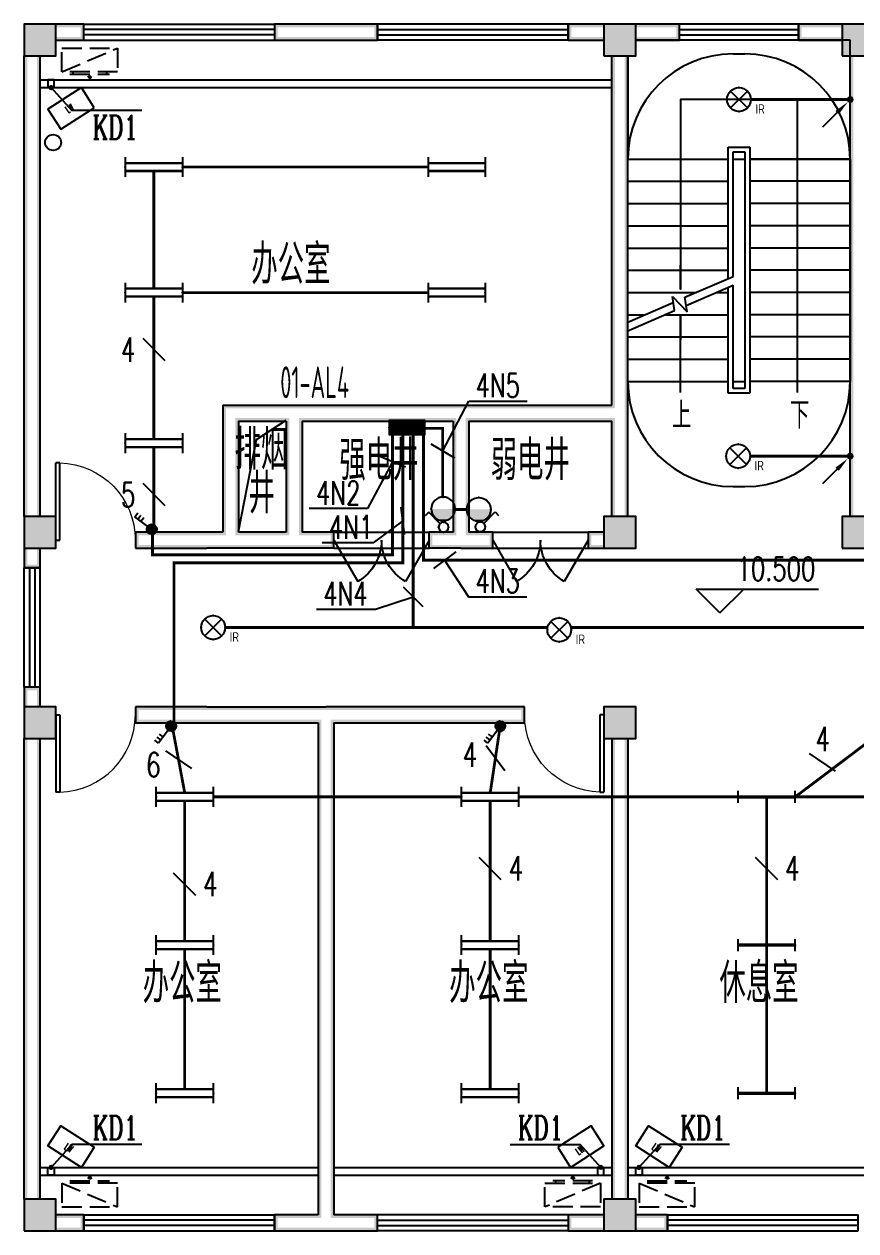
# Model space of a CAD drawing. Extents: x 6250600 to 6678662, y -692028 to -290561.
# Drawn here: x 6279412 to 6289883, y -542447 to -527247 of the extents above; entities that cross this region are included whole.
import ezdxf
from ezdxf.enums import TextEntityAlignment as Align

# ---------------------------------------------------------------- set-up
doc = ezdxf.new("R2010")
doc.units = 0
doc.header["$LTSCALE"] = 1000
doc.header["$MEASUREMENT"] = 0
doc.linetypes.add('DASH', pattern=[0.35, 0.25, -0.1])
doc.linetypes.add('DASHEDX2', pattern=[1.5, 1, -0.5])
doc.layers.get('0').update_dxf_attribs({"linetype": 'CONTINUOUS'})
for name, color, linetype in [('DIM-照明', 3, 'CONTINUOUS'), ('EQUIP-照明', 3, 'CONTINUOUS'), ('EQUIP-箱柜', 3, 'CONTINUOUS'), ('LWIRE', 4, 'CONTINUOUS'), ('PUB_HATCH', 8, 'CONTINUOUS'), ('SYST', 7, 'CONTINUOUS'), ('TEL_TEXT', 7, 'CONTINUOUS'), ('WIRE-照明', 1, 'CONTINUOUS'), ('建筑底图', 251, 'CONTINUOUS')]:
    doc.layers.add(name, color=color, linetype=linetype)
doc.styles.add('_TCH_DIM', font='SIMPLEX', dxfattribs={"bigfont": 'GBCBIG'})
doc.styles.add('_TCH_LABEL', font='COMPLEX', dxfattribs={"bigfont": 'GBCBIG'})
doc.styles.add('_TEL_DIM', font='sceie.shx', dxfattribs={"width": 0.8, "height": 3.5, "bigfont": 'sceic.shx'})
doc.styles.add('DIM_FONT', font='SIMPLEX', dxfattribs={"width": 0.7, "bigfont": 'GBCBIG'})
doc.styles.add('SCEI', font='sceie.shx', dxfattribs={"width": 0.8, "height": 400, "bigfont": 'sceic.shx'})
doc.styles.add('schuco', font='sceie.shx', dxfattribs={"width": 0.7, "bigfont": 'sceic.shx'})
doc.styles.get("Standard").update_dxf_attribs({"font": 'GBENOR', "bigfont": 'GBCBIG'})

# ---------------------------------------------------------------- blocks, each defined once
blk = doc.blocks.new('$equip$00001160')
for p, q in [((-1.2, 0.417), (-1.2, -0.417)), ((-1.2, 0.167), (1.2, 0.167)), ((1.2, 0.417), (1.2, -0.417)), ((-1.2, -0.167), (1.2, -0.167))]:
    blk.add_line(p, q)
at = {"const_width": 0.1}
for points in [[(-1.2, 0.167), (1.2, 0.167)], [(-1.2, -0.167), (1.2, -0.167)]]:
    blk.add_lwpolyline(points, dxfattribs=at)
at = {"layer": 'EQUIP-照明'}
for p in [(-1.2, 0), (0, 0.167), (1.2, 0), (0, -0.167)]:
    blk.add_point(p, dxfattribs=at)
at = {"layer": 'EQUIP-照明', "flags": 9}
blk.add_attdef('A', (0, 0), '', height=0.00002, dxfattribs=at)
blk = doc.blocks.new('$equip$00001964')
for p, q in [((0.147, 0.356), (0.625, 0.833)), ((0.399, 0.607), (0.54, 0.466)), ((0.512, 0.72), (0.653, 0.579)), ((0.625, 0.833), (0.766, 0.692))]:
    blk.add_line(p, q)
blk.add_circle((0, 0.208), 0.208)
for p in [(-0.208, 0.208), (0, 0.417), (0, 0), (0.208, 0.208)]:
    blk.add_point(p)
for points in [[(-0.18, 0.313), (0.18, 0.313), (-0.208, 0.208), (0.208, 0.208)], [(-0.18, 0.104), (0.18, 0.104), (-0.208, 0.208), (0.208, 0.208)], [(-0.104, 0.389), (0.104, 0.389), (-0.18, 0.313), (0.18, 0.313)], [(-0.104, 0.028), (0.104, 0.028), (-0.18, 0.104), (0.18, 0.104)], [(0, 0.417), (0, 0.417), (-0.104, 0.389), (0.104, 0.389)], [(0, 0), (0, 0), (-0.104, 0.028), (0.104, 0.028)]]:
    blk.add_solid(points)
at = {"layer": 'TEL_TEXT', "style": '_TEL_DIM', "flags": 1}
blk.add_attdef('A', text='', height=0.00002, dxfattribs=at).set_placement((0, 0), align=Align.MIDDLE_CENTER)
blk = doc.blocks.new('$equip$00002530')
for p, q in [((-0.354, 0.354), (0.354, -0.354)), ((0.354, 0.354), (-0.354, -0.354))]:
    blk.add_line(p, q)
at = {"const_width": 0.0667}
blk.add_lwpolyline([(0, 0.5, -1), (0, -0.5, -1), (0, 0.5, -2.479085)], format="xyb", dxfattribs=at)
blk.add_circle((0, 0), 0.5)
for p in [(-0.5, 0), (0, 0.5), (0.5, 0), (0, -0.5)]:
    blk.add_point(p)
at = {"color": 7, "style": '_TEL_DIM', "flags": 1}
blk.add_attdef('A', text='', height=0.00002, dxfattribs=at).set_placement((0, 0), align=Align.MIDDLE_CENTER)
at = {"color": 7, "style": '_TEL_DIM'}
blk.add_attdef('$TEXT$', text='', height=0.4, dxfattribs=at).set_placement((0.887, -0.396), align=Align.MIDDLE_CENTER)
blk = doc.blocks.new('$TelecSys$00000081')
for p, q in [((0.104, 0.104), (0.104, 0.104)), ((-0.104, -0.104), (-0.104, -0.104)), ((-1.15, -1.15), (-0.55, -0.55))]:
    blk.add_line(p, q)
at = {"const_width": 0.142}
blk.add_lwpolyline([(0.071, 0, 1), (-0.071, 0, 1)], format="xyb", close=True, dxfattribs=at)
blk.add_solid([(-0.62, -0.48), (-0.48, -0.62), (-0.1, -0.1)])
at = {"width": 0.8, "flags": 9}
blk.add_attdef('A', (0, 0), '', height=0.00002, rotation=180, dxfattribs=at)
blk = doc.blocks.new('$equip$00002829')
at = {"const_width": 0.0667}
blk.add_lwpolyline([(0.5, -0.005, -1.005334), (-0.5, 0, -0.989417), (0.5, 0, 0.846101)], format="xyb", dxfattribs=at)
blk.add_circle((0, 0), 0.5)
for p in [(0, 0.495), (0.5, 0), (-0.5, -0.005), (0, -0.505)]:
    blk.add_point(p)
for points in [[(0.433, -0.25), (-0.433, -0.25), (0.5, 0), (-0.5, 0)], [(0.25, -0.433), (-0.25, -0.433), (0.433, -0.25), (-0.433, -0.25)], [(0, -0.5), (0, -0.5), (0.25, -0.433), (-0.25, -0.433)]]:
    blk.add_solid(points)
at = {"color": 7, "style": '_TEL_DIM', "flags": 1}
for tag in ['A', 'REMARK']:
    blk.add_attdef(tag, text='', height=0.00002, dxfattribs=at).set_placement((0, 0), align=Align.MIDDLE_CENTER)
blk = doc.blocks.new('$equip$00001222')
for p, q in [((0.147, 0.356), (0.625, 0.833)), ((0.625, 0.833), (0.766, 0.692))]:
    blk.add_line(p, q)
blk.add_circle((0, 0.208), 0.208)
at = {"layer": 'EQUIP-照明'}
for p in [(-0.208, 0.208), (0, 0.417), (0, 0), (0.208, 0.208)]:
    blk.add_point(p, dxfattribs=at)
at = {"layer": 'EQUIP-照明', "flags": 9}
blk.add_attdef('A', (0, 0), '', height=0.00002, dxfattribs=at)
blk = doc.blocks.new('*X35')
at = {"color": 0}
for p, q in [((-250, 33), (-83, 200)), ((-250, 68), (-118, 200)), ((-250, 104), (-154, 200)), ((-250, 139), (-189, 200)), ((-250, 174), (-224, 200)), ((-247, 0), (-47, 200)), ((-212, 0), (-12, 200)), ((-177, 0), (23, 200)), ((-141, 0), (59, 200)), ((-106, 0), (94, 200)), ((-71, 0), (129, 200)), ((-35, 0), (165, 200)), ((0, 0), (200, 200)), ((35, 0), (235, 200)), ((71, 0), (250, 179)), ((106, 0), (250, 144)), ((141, 0), (250, 109)), ((177, 0), (250, 73)), ((212, 0), (250, 38)), ((247, 0), (250, 3))]:
    blk.add_line(p, q, dxfattribs=at)
blk = doc.blocks.new('$equip$00002943')
for p, q in [((-0.75, 0.6), (-0.75, 0)), ((0.75, 0.6), (-0.75, 0.6)), ((0.75, 0), (0.75, 0.6)), ((-0.75, 0), (0.75, 0))]:
    blk.add_line(p, q)
for points, const_width in [([(-0.75, 0.3), (0.75, 0.3)], 0.6), ([(-0.75, 0.6), (-0.75, 0), (0.75, 0), (0.75, 0.6), (-0.75, 0.6), (-0.75, 0)], 0.0667)]:
    blk.add_lwpolyline(points, dxfattribs=dict(const_width=const_width))
for p in [(0, 0.6), (-0.75, 0.3), (0, 0), (0.75, 0.3)]:
    blk.add_point(p)
at = {"xscale": 0.00300000000061118, "yscale": 0.00300000000061118, "zscale": 0.00300000000061118}
blk.add_blockref('*X35', (0, 0), dxfattribs=at)
at = {"color": 7, "style": '_TEL_DIM', "flags": 1}
for tag in ['A', 'REMARK']:
    blk.add_attdef(tag, text='', height=0.00002, dxfattribs=at).set_placement((0, 0), align=Align.MIDDLE_CENTER)
blk = doc.blocks.new('$TELECSYS$00000095')
blk.add_line((0.4, 0.4), (-0.4, -0.4))
at = {"width": 0.8}
blk.add_attdef('N', text='', height=1, dxfattribs=at).set_placement((-0.017, 1.056), align=Align.MIDDLE)
blk = doc.blocks.new('$TelecSys$00000152')
blk.add_blockref('$TELECSYS$00000095', (0, 0))
at = {"style": '_TEL_DIM', "width": 0.7}
blk.add_attdef('N', text='', height=0.875, dxfattribs=at).set_placement((-0.015, 0.924), align=Align.MIDDLE)
blk = doc.blocks.new('A$C2E081725')
at = {"linetype": 'DASH'}
for p, q in [((700, 94), (0, 394)), ((600, 64), (100, 64)), ((138, 94), (138, 64)), ((350, 8), (327, 39)), ((350, 49), (350, 0)), ((350, 8), (373, 39)), ((563, 94), (563, 64))]:
    blk.add_line(p, q, dxfattribs=at)
blk.add_lwpolyline([(0, 394), (0, 94), (700, 94), (700, 394)], close=True, dxfattribs=at)
blk = doc.blocks.new('$DorLib2D$00000001')
for p, q in [((0.45, 0.975), (0.5, 0.975)), ((0.45, 0), (0.45, 0.975)), ((0.5, 0), (0.5, 0.975)), ((0.5, 0), (0.45, 0))]:
    blk.add_line(p, q)
at = {"lineweight": 13}
blk.add_arc((0.475, 0), 0.975, 91.4693, 180, dxfattribs=at)
blk = doc.blocks.new('$TCHSYS$WIN2D')
for p, q in [((-0.5, 0.5), (0.5, 0.5)), ((-0.5, 0.5), (-0.5, -0.5)), ((0.5, 0.5), (0.5, -0.5)), ((0.5, 0.167), (-0.5, 0.167)), ((0.5, -0.167), (-0.5, -0.167)), ((-0.5, -0.5), (0.5, -0.5))]:
    blk.add_line(p, q)
blk = doc.blocks.new('_FZH')
blk.add_lwpolyline([(-0.5, -0.5), (0.5, -0.5), (0.5, 0.5), (-0.5, 0.5)], close=True)
at = {"layer": 'PUB_HATCH'}
blk.add_solid([(-0.5, -0.5), (0.5, -0.5), (-0.5, 0.5), (0.5, 0.5)], dxfattribs=at)
blk = doc.blocks.new('$WINLIB2D$00000001')
at = {"color": 0}
for points in [[(-0.5, 0.5), (-0.5, -0.5)], [(-0.5, 0.5), (0.5, 0.5)], [(0.5, -0.5), (0.5, 0.5)], [(0.5, 0.1667), (-0.5, 0.1667)], [(0.5, -0.1667), (-0.5, -0.1667)], [(-0.5, -0.5), (0.5, -0.5)]]:
    blk.add_lwpolyline(points, dxfattribs=at)
blk = doc.blocks.new('$DorLib2D$00000231')
at = {"color": 0}
for p, q in [((-0.5, 0), (-0.25, 0.433)), ((0.5, 0), (0.25, 0.433))]:
    blk.add_line(p, q, dxfattribs=at)
for centre, start, end in [((-0.5, 0), 0, 60), ((0.5, 0), 120, 180)]:
    blk.add_arc(centre, 0.5, start, end, dxfattribs=at)
blk = doc.blocks.new('$equip$00001159')
for p, q in [((-1.2, 0.25), (-1.2, -0.25)), ((-1.2, 0), (1.2, 0)), ((1.2, 0.25), (1.2, -0.25))]:
    blk.add_line(p, q)
at = {"const_width": 0.14}
blk.add_lwpolyline([(-1.2, 0), (1.2, 0)], dxfattribs=at)
at = {"layer": 'EQUIP-照明'}
for p in [(-1.2, 0), (0, 0), (1.2, 0)]:
    blk.add_point(p, dxfattribs=at)
at = {"layer": 'EQUIP-照明', "flags": 9}
blk.add_attdef('A', (0, 0), '', height=0.00002, dxfattribs=at)

msp = doc.modelspace()

# ---------------------------------------------------------------- hatches: boundary and pattern name
at = {"layer": '建筑底图'}
for points in [[(6279811.8, -527246.7), (6279411.8, -527246.7), (6279451.8, -527286.7), (6279771.8, -527286.7)], [(6279411.8, -527246.7), (6279411.8, -527646.7), (6279451.8, -527606.7), (6279451.8, -527286.7)], [(6279811.8, -527646.7), (6279811.8, -527246.7), (6279771.8, -527286.7), (6279771.8, -527606.7)], [(6279811.8, -527246.7), (6279811.8, -527286.7), (6280121.8, -527286.7), (6280161.8, -527246.7)], [(6280161.8, -527446.7), (6280161.8, -527246.7), (6280121.8, -527286.7), (6280121.8, -527406.7)], [(6283862.1, -527246.7), (6282561.8, -527246.7), (6282601.8, -527286.7), (6283822.1, -527286.7)], [(6282561.8, -527246.7), (6282561.8, -527446.7), (6282601.8, -527406.7), (6282601.8, -527286.7)], [(6283862.1, -527446.7), (6283862.1, -527246.7), (6283822.1, -527286.7), (6283822.1, -527406.7)], [(6286711.8, -527286.7), (6286711.8, -527246.7), (6286262.1, -527246.7), (6286302.1, -527286.7)], [(6286262.1, -527246.7), (6286262.1, -527446.7), (6286302.1, -527406.7), (6286302.1, -527286.7)], [(6287111.8, -527246.7), (6286711.8, -527246.7), (6286751.8, -527286.7), (6287071.8, -527286.7)], [(6286711.8, -527246.7), (6286711.8, -527646.7), (6286751.8, -527606.7), (6286751.8, -527286.7)], [(6287111.8, -527646.7), (6287111.8, -527246.7), (6287071.8, -527286.7), (6287071.8, -527606.7)], [(6287111.8, -527246.7), (6287111.8, -527286.7), (6287621.8, -527286.7), (6287661.8, -527246.7)], [(6287661.8, -527446.7), (6287661.8, -527246.7), (6287621.8, -527286.7), (6287621.8, -527406.7)], [(6289711.8, -527286.7), (6289711.8, -527246.7), (6289161.8, -527246.7), (6289201.8, -527286.7)], [(6289161.8, -527246.7), (6289161.8, -527446.7), (6289201.8, -527406.7), (6289201.8, -527286.7)], [(6290111.8, -527246.7), (6289711.8, -527246.7), (6289751.8, -527286.7), (6290071.8, -527286.7)], [(6289711.8, -527246.7), (6289711.8, -527646.7), (6289751.8, -527606.7), (6289751.8, -527286.7)], [(6279811.8, -527406.7), (6279811.8, -527446.7), (6280161.8, -527446.7), (6280121.8, -527406.7)], [(6282561.8, -527446.7), (6283862.1, -527446.7), (6283822.1, -527406.7), (6282601.8, -527406.7)], [(6286711.8, -527446.7), (6286711.8, -527406.7), (6286302.1, -527406.7), (6286262.1, -527446.7)], [(6287111.8, -527406.7), (6287111.8, -527446.7), (6287661.8, -527446.7), (6287621.8, -527406.7)], [(6289711.8, -527446.7), (6289711.8, -527406.7), (6289201.8, -527406.7), (6289161.8, -527446.7)], [(6279411.8, -527646.7), (6279811.8, -527646.7), (6279771.8, -527606.7), (6279451.8, -527606.7)], [(6279451.8, -527646.7), (6279411.8, -527646.7), (6279411.8, -533446.7), (6279451.8, -533446.7)], [(6279611.8, -527646.7), (6279571.8, -527646.7), (6279571.8, -533446.7), (6279611.8, -533446.7)], [(6286711.8, -527646.7), (6287111.8, -527646.7), (6287071.8, -527606.7), (6286751.8, -527606.7)], [(6286851.8, -527646.7), (6286811.8, -527646.7), (6286811.8, -532046.7), (6286851.8, -532086.7)], [(6287011.8, -527646.7), (6286971.8, -527646.7), (6286971.8, -532146.7), (6287011.8, -532146.7)], [(6289711.8, -527646.7), (6290111.8, -527646.7), (6290071.8, -527606.7), (6289751.8, -527606.7)], [(6289851.8, -527646.7), (6289811.8, -527646.7), (6289811.8, -531046.7), (6289851.8, -531046.7)], [(6289811.8, -533446.7), (6289851.8, -533446.7), (6289851.8, -531046.7), (6289811.8, -531046.7)], [(6281911.8, -532046.7), (6281911.8, -533646.7), (6281951.8, -533686.7), (6281951.8, -532086.7)], [(6281911.8, -532046.7), (6282811.8, -532046.7), (6282811.8, -532086.7), (6281951.8, -532086.7)], [(6282811.8, -532046.7), (6284911.8, -532046.7), (6284911.8, -532086.7), (6282811.8, -532086.7)], [(6284911.8, -532046.7), (6286811.8, -532046.7), (6286851.8, -532086.7), (6284911.8, -532086.7)], [(6286971.8, -533446.7), (6287011.8, -533446.7), (6287011.8, -532146.7), (6286971.8, -532146.7)], [(6282111.8, -532246.7), (6282111.8, -533646.7), (6282071.8, -533686.7), (6282071.8, -532206.7)], [(6282111.8, -532246.7), (6282711.8, -532246.7), (6282751.8, -532206.7), (6282071.8, -532206.7)], [(6282711.8, -532246.7), (6282711.8, -533646.7), (6282751.8, -533686.7), (6282751.8, -532206.7)], [(6282911.8, -532246.7), (6284811.8, -532246.7), (6284851.8, -532206.7), (6282871.8, -532206.7)], [(6282911.8, -532246.7), (6282911.8, -533646.7), (6282871.8, -533686.7), (6282871.8, -532206.7)], [(6284811.8, -532246.7), (6284811.8, -533646.7), (6284851.8, -533686.7), (6284851.8, -532206.7)], [(6285011.8, -532246.7), (6286811.8, -532246.7), (6286851.8, -532206.7), (6284971.8, -532206.7)], [(6285011.8, -532246.7), (6285011.8, -533646.7), (6284971.8, -533686.7), (6284971.8, -532206.7)], [(6286811.8, -533446.7), (6286851.8, -533446.7), (6286851.8, -532206.7), (6286811.8, -532246.7)], [(6279811.8, -533446.7), (6279411.8, -533446.7), (6279451.8, -533486.7), (6279771.8, -533486.7)], [(6279411.8, -533446.7), (6279411.8, -533846.7), (6279451.8, -533806.7), (6279451.8, -533486.7)], [(6279811.8, -533846.7), (6279811.8, -533446.7), (6279771.8, -533486.7), (6279771.8, -533806.7)], [(6287111.8, -533446.7), (6286711.8, -533446.7), (6286751.8, -533486.7), (6287071.8, -533486.7)], [(6286711.8, -533446.7), (6286711.8, -533846.7), (6286751.8, -533806.7), (6286751.8, -533486.7)], [(6287111.8, -533846.7), (6287111.8, -533446.7), (6287071.8, -533486.7), (6287071.8, -533806.7)], [(6290111.8, -533446.7), (6289711.8, -533446.7), (6289751.8, -533486.7), (6290071.8, -533486.7)], [(6289711.8, -533446.7), (6289711.8, -533846.7), (6289751.8, -533806.7), (6289751.8, -533486.7)], [(6281711.8, -533646.7), (6280811.8, -533646.7), (6280851.8, -533686.7), (6281711.8, -533686.7)], [(6280811.8, -533646.7), (6280811.8, -533846.7), (6280851.8, -533806.7), (6280851.8, -533686.7)], [(6281911.8, -533646.7), (6281711.8, -533646.7), (6281711.8, -533686.7), (6281951.8, -533686.7)], [(6282711.8, -533646.7), (6282111.8, -533646.7), (6282071.8, -533686.7), (6282751.8, -533686.7)], [(6283311.9, -533646.7), (6282911.8, -533646.7), (6282871.8, -533686.7), (6283311.9, -533686.7)], [(6283311.9, -533846.7), (6283311.9, -533646.7), (6283271.9, -533646.7), (6283271.9, -533846.7)], [(6284811.8, -533646.7), (6284511.9, -533646.7), (6284511.9, -533686.7), (6284851.8, -533686.7)], [(6284511.9, -533846.7), (6284511.9, -533646.7), (6284551.9, -533646.7), (6284551.9, -533846.7)], [(6285311.9, -533646.7), (6285011.8, -533646.7), (6284971.8, -533686.7), (6285271.9, -533686.7)], [(6285311.9, -533846.7), (6285311.9, -533646.7), (6285271.9, -533686.7), (6285271.9, -533806.7)], [(6286711.8, -533686.7), (6286711.8, -533646.7), (6286511.9, -533646.7), (6286551.9, -533686.7)], [(6286511.9, -533646.7), (6286511.9, -533846.7), (6286551.9, -533806.7), (6286551.9, -533686.7)], [(6279411.8, -533846.7), (6279811.8, -533846.7), (6279771.8, -533806.7), (6279451.8, -533806.7)], [(6280811.8, -533846.7), (6281711.8, -533846.7), (6281711.8, -533806.7), (6280851.8, -533806.7)], [(6282011.8, -533846.7), (6281711.8, -533846.7), (6281711.8, -533806.7), (6282011.8, -533806.7)], [(6282811.8, -533846.7), (6282011.8, -533846.7), (6282011.8, -533806.7), (6282811.8, -533806.7)], [(6283311.9, -533846.7), (6282811.8, -533846.7), (6282811.8, -533806.7), (6283311.9, -533806.7)], [(6284911.8, -533846.7), (6284511.9, -533846.7), (6284511.9, -533806.7), (6284911.8, -533806.7)], [(6284911.8, -533846.7), (6285311.9, -533846.7), (6285271.9, -533806.7), (6284911.8, -533806.7)], [(6286711.8, -533846.7), (6286711.8, -533806.7), (6286551.9, -533806.7), (6286511.9, -533846.7)], [(6286711.8, -533846.7), (6287111.8, -533846.7), (6287071.8, -533806.7), (6286751.8, -533806.7)], [(6289711.8, -533846.7), (6290111.8, -533846.7), (6290071.8, -533806.7), (6289751.8, -533806.7)], [(6279451.8, -533846.7), (6279411.8, -533846.7), (6279411.8, -534096.7), (6279451.8, -534056.7)], [(6279611.8, -533846.7), (6279571.8, -533846.7), (6279571.8, -534056.7), (6279611.8, -534096.7)], [(6279411.8, -534096.7), (6279611.8, -534096.7), (6279571.8, -534056.7), (6279451.8, -534056.7)], [(6279611.8, -535596.7), (6279411.8, -535596.7), (6279451.8, -535636.7), (6279571.8, -535636.7)], [(6279411.8, -535846.7), (6279451.8, -535846.7), (6279451.8, -535636.7), (6279411.8, -535596.7)], [(6279571.8, -535846.7), (6279611.8, -535846.7), (6279611.8, -535596.7), (6279571.8, -535636.7)], [(6279811.8, -535846.7), (6279411.8, -535846.7), (6279451.8, -535886.7), (6279771.8, -535886.7)], [(6279411.8, -535846.7), (6279411.8, -536246.7), (6279451.8, -536206.7), (6279451.8, -535886.7)], [(6279811.8, -536246.7), (6279811.8, -535846.7), (6279771.8, -535886.7), (6279771.8, -536206.7)], [(6281711.8, -535846.7), (6280811.8, -535846.7), (6280851.8, -535886.7), (6281711.8, -535886.7)], [(6280811.8, -535846.7), (6280811.8, -536046.7), (6280851.8, -536006.7), (6280851.8, -535886.7)], [(6281711.8, -535846.7), (6283211.8, -535846.7), (6283211.8, -535886.7), (6281711.8, -535886.7)], [(6285711.8, -535846.7), (6283211.8, -535846.7), (6283211.8, -535886.7), (6285671.8, -535886.7)], [(6285711.8, -536046.7), (6285711.8, -535846.7), (6285671.8, -535886.7), (6285671.8, -536006.7)], [(6287111.8, -535846.7), (6286711.8, -535846.7), (6286751.8, -535886.7), (6287071.8, -535886.7)], [(6286711.8, -535846.7), (6286711.8, -536246.7), (6286751.8, -536206.7), (6286751.8, -535886.7)], [(6287111.8, -536246.7), (6287111.8, -535846.7), (6287071.8, -535886.7), (6287071.8, -536206.7)], [(6280811.8, -536046.7), (6281711.8, -536046.7), (6281711.8, -536006.7), (6280851.8, -536006.7)], [(6281711.8, -536046.7), (6283111.8, -536046.7), (6283151.8, -536006.7), (6281711.8, -536006.7)], [(6283111.8, -536046.7), (6283111.8, -542246.7), (6283151.8, -542286.7), (6283151.8, -536006.7)], [(6283311.8, -536046.7), (6285711.8, -536046.7), (6285671.8, -536006.7), (6283271.8, -536006.7)], [(6283311.8, -536046.7), (6283311.8, -542246.7), (6283271.8, -542286.7), (6283271.8, -536006.7)], [(6279411.8, -536246.7), (6279811.8, -536246.7), (6279771.8, -536206.7), (6279451.8, -536206.7)], [(6279451.8, -536246.7), (6279411.8, -536246.7), (6279411.8, -542046.7), (6279451.8, -542046.7)], [(6279611.8, -536246.7), (6279571.8, -536246.7), (6279571.8, -542046.7), (6279611.8, -542046.7)], [(6286711.8, -536246.7), (6287111.8, -536246.7), (6287071.8, -536206.7), (6286751.8, -536206.7)], [(6286811.8, -542046.7), (6286851.8, -542046.7), (6286851.8, -536246.7), (6286811.8, -536246.7)], [(6286971.8, -542046.7), (6287011.8, -542046.7), (6287011.8, -536246.7), (6286971.8, -536246.7)], [(6279811.8, -542046.7), (6279411.8, -542046.7), (6279451.8, -542086.7), (6279771.8, -542086.7)], [(6279411.8, -542046.7), (6279411.8, -542446.7), (6279451.8, -542406.7), (6279451.8, -542086.7)], [(6279811.8, -542446.7), (6279811.8, -542046.7), (6279771.8, -542086.7), (6279771.8, -542406.7)], [(6287111.8, -542046.7), (6286711.8, -542046.7), (6286751.8, -542086.7), (6287071.8, -542086.7)], [(6286711.8, -542046.7), (6286711.8, -542446.7), (6286751.8, -542406.7), (6286751.8, -542086.7)], [(6287111.8, -542446.7), (6287111.8, -542046.7), (6287071.8, -542086.7), (6287071.8, -542406.7)], [(6279811.8, -542246.7), (6279811.8, -542286.7), (6280121.8, -542286.7), (6280161.8, -542246.7)], [(6280161.8, -542446.7), (6280161.8, -542246.7), (6280121.8, -542286.7), (6280121.8, -542406.7)], [(6283111.8, -542246.7), (6282561.8, -542246.7), (6282601.8, -542286.7), (6283151.8, -542286.7)], [(6282561.8, -542246.7), (6282561.8, -542446.7), (6282601.8, -542406.7), (6282601.8, -542286.7)], [(6283861.8, -542246.7), (6283311.8, -542246.7), (6283271.8, -542286.7), (6283821.8, -542286.7)], [(6283861.8, -542446.7), (6283861.8, -542246.7), (6283821.8, -542286.7), (6283821.8, -542406.7)], [(6286711.8, -542286.7), (6286711.8, -542246.7), (6286261.8, -542246.7), (6286301.8, -542286.7)], [(6286261.8, -542246.7), (6286261.8, -542446.7), (6286301.8, -542406.7), (6286301.8, -542286.7)], [(6287111.8, -542246.7), (6287111.8, -542286.7), (6287471.8, -542286.7), (6287511.8, -542246.7)], [(6287511.8, -542446.7), (6287511.8, -542246.7), (6287471.8, -542286.7), (6287471.8, -542406.7)], [(6279411.8, -542446.7), (6279811.8, -542446.7), (6279771.8, -542406.7), (6279451.8, -542406.7)], [(6279811.8, -542406.7), (6279811.8, -542446.7), (6280161.8, -542446.7), (6280121.8, -542406.7)], [(6282561.8, -542446.7), (6283211.8, -542446.7), (6283211.8, -542406.7), (6282601.8, -542406.7)], [(6283211.8, -542446.7), (6283861.8, -542446.7), (6283821.8, -542406.7), (6283211.8, -542406.7)], [(6286711.8, -542446.7), (6286711.8, -542406.7), (6286301.8, -542406.7), (6286261.8, -542446.7)], [(6286711.8, -542446.7), (6287111.8, -542446.7), (6287071.8, -542406.7), (6286751.8, -542406.7)], [(6287111.8, -542406.7), (6287111.8, -542446.7), (6287511.8, -542446.7), (6287471.8, -542406.7)]]:
    msp.add_hatch(color=256, dxfattribs=at).paths.add_polyline_path(points)

# ---------------------------------------------------------------- linework, layer by layer
at = {"layer": 'DIM-照明'}
for p, q in [((6284530.9, -532532.7), (6284832.1, -532711)), ((6284211.8, -532828.3), (6283888.4, -532694.6)), ((6284199.9, -533677), (6284160.3, -533329.2)), ((6284846.1, -533894.3), (6284564.2, -534101.6)), ((6284433.8, -534586.4), (6284186.4, -534339))]:
    msp.add_line(p, q, dxfattribs=at)
for points in [[(6284681.5, -532621.8), (6285009.1, -531996.4)], [(6285009.1, -531996.4), (6285744.1, -531996.4)], [(6284050.1, -532761.4), (6283735.3, -533349.8)], [(6283735.3, -533349.8), (6283000.3, -533349.8)], [(6284180.1, -533503.1), (6283807.1, -533781.6)], [(6283807.1, -533781.6), (6283162.1, -533781.6)], [(6284705.1, -533997.9), (6285007.2, -534461.4)], [(6284310.1, -534462.7), (6283835.5, -534620.8)], [(6285007.2, -534461.4), (6285742.2, -534461.4)], [(6283835.5, -534620.8), (6283090.5, -534620.8)]]:
    msp.add_lwpolyline(points, dxfattribs=at)
at = {"layer": 'WIRE-照明', "color": 1, "const_width": 35}
for points in [[(6288561.8, -528196.7), (6289811.8, -528196.7)], [(6281044, -530578.5), (6281044, -529096.7)], [(6281394.1, -529046.7), (6284496.5, -529046.7)], [(6281404, -530628.5), (6284496.5, -530628.5)], [(6281044, -532474.5), (6281044, -530678.5)], [(6284310.1, -532417.7), (6284310.1, -534846.7)], [(6284440.1, -532417.7), (6284440.1, -533997.9), (6292499.6, -533997.9), (6292499.6, -533645.8)], [(6284681.5, -533210.4), (6284681.5, -532336.8), (6284457.5, -532336.8)], [(6281044, -533552.8), (6281044, -532574.5)], [(6289811.8, -532688.8), (6288550.8, -532688.8)], [(6284811.9, -533360.7), (6284811.8, -533360.7)], [(6284986.7, -533360.7), (6284845.9, -533360.7)], [(6281941.8, -534846.7), (6286001.8, -534846.7)], [(6286301.8, -534846.7), (6290361.8, -534846.7)], [(6281298.7, -536040.6), (6281298.7, -536038)]]:
    msp.add_lwpolyline(points, dxfattribs=at)
at = {"layer": 'WIRE-照明', "const_width": 35}
for points in [[(6284050.1, -532417.7), (6284050.1, -533931.3), (6281027.7, -533931.3), (6281027.7, -533671.7)], [(6284180.1, -532417.7), (6284180.1, -534032.8), (6281298.7, -534032.8), (6281298.7, -536038)], [(6289120.3, -536980.1), (6290304.1, -536087.8)], [(6281433.9, -536930.1), (6281287.1, -536146.6)], [(6285279.5, -536930.1), (6285396.5, -536146.6)], [(6281433.9, -537030.1), (6281433.9, -538796.7)], [(6284919.5, -536980.1), (6281793.9, -536980.1)], [(6285279.5, -537030.1), (6285279.5, -538796.7)], [(6288400.3, -536980.1), (6285639.5, -536980.1)], [(6288760.3, -536980.1), (6288760.3, -538846.7)], [(6291963.3, -536980.1), (6289120.3, -536980.1)], [(6288760.3, -538846.7), (6288760.3, -540713.4)], [(6281433.9, -538896.7), (6281433.9, -540663.4)], [(6285279.5, -538896.7), (6285279.5, -540663.4)]]:
    msp.add_lwpolyline(points, dxfattribs=at)
at = {"layer": 'WIRE-照明', "color": 0, "const_width": 35}
msp.add_lwpolyline([(6281287.1, -536146.6), (6281286.7, -536144.5)], dxfattribs=at)
at = {"layer": '建筑底图'}
for p, q in [((6280161.8, -527246.7), (6279811.8, -527246.7)), ((6280161.8, -527446.7), (6280161.8, -527246.7)), ((6283862.1, -527246.7), (6282561.8, -527246.7)), ((6282561.8, -527246.7), (6282561.8, -527446.7)), ((6283862.1, -527446.7), (6283862.1, -527246.7)), ((6286711.8, -527246.7), (6286262.1, -527246.7)), ((6286262.1, -527246.7), (6286262.1, -527446.7)), ((6287661.8, -527246.7), (6287111.8, -527246.7)), ((6287661.8, -527446.7), (6287661.8, -527246.7)), ((6289711.8, -527246.7), (6289161.8, -527246.7)), ((6289161.8, -527246.7), (6289161.8, -527446.7)), ((6279811.8, -527446.7), (6280161.8, -527446.7)), ((6282561.8, -527446.7), (6283862.1, -527446.7)), ((6286262.1, -527446.7), (6286711.8, -527446.7)), ((6289811.8, -527446.7), (6287111.8, -527446.7)), ((6287111.8, -527446.7), (6287661.8, -527446.7)), ((6289711.8, -527446.7), (6287111.8, -527446.7)), ((6289161.8, -527446.7), (6289711.8, -527446.7)), ((6289811.8, -528846.7), (6289811.8, -527446.7)), ((6279411.8, -533446.7), (6279411.8, -527646.7)), ((6279611.8, -533446.7), (6279611.8, -527646.7)), ((6286811.8, -532046.7), (6286811.8, -527646.7)), ((6287011.8, -527646.7), (6287011.8, -528846.7)), ((6287011.8, -532146.7), (6287011.8, -527646.7)), ((6287011.8, -527646.7), (6287011.8, -528946.7)), ((6288336.8, -527621.7), (6288486.8, -527621.7)), ((6289811.8, -531046.7), (6289811.8, -527646.7)), ((6289811.8, -528946.7), (6289811.8, -527646.7)), ((6279611.8, -527946.7), (6286811.8, -527946.7)), ((6279611.8, -527946.7), (6286811.8, -527946.7)), ((6279611.8, -528046.7), (6286811.8, -528046.7)), ((6279611.8, -528046.7), (6286811.8, -528046.7)), ((6288276.8, -530450.9), (6288276.8, -528796.7)), ((6288276.8, -528796.7), (6288546.8, -528796.7)), ((6288546.8, -528796.7), (6288546.8, -531896.7)), ((6287011.8, -530999.6), (6287011.8, -528946.7)), ((6287011.8, -528946.7), (6288276.8, -528946.7)), ((6287011.8, -528946.7), (6288276.8, -528946.7)), ((6288336.8, -530424.9), (6288336.8, -528856.7)), ((6288336.8, -528856.7), (6288486.8, -528856.7)), ((6288336.8, -530424.9), (6288336.8, -528946.7)), ((6288336.8, -528946.7), (6288486.8, -528946.7)), ((6288486.8, -528856.7), (6288486.8, -531836.7)), ((6288486.8, -528946.7), (6288486.8, -531746.7)), ((6289811.8, -528946.7), (6288546.8, -528946.7)), ((6288546.8, -528946.7), (6289811.8, -528946.7)), ((6289811.8, -528946.7), (6289811.8, -531746.7)), ((6287011.8, -529226.7), (6288276.8, -529226.7)), ((6289811.8, -529226.7), (6288546.8, -529226.7)), ((6287011.8, -529506.7), (6288276.8, -529506.7)), ((6289811.8, -529506.7), (6288546.8, -529506.7)), ((6287011.8, -529786.7), (6288276.8, -529786.7)), ((6289811.8, -529786.7), (6288546.8, -529786.7)), ((6287011.8, -530066.7), (6288276.8, -530066.7)), ((6289811.8, -530066.7), (6288546.8, -530066.7)), ((6287011.8, -530346.7), (6288276.8, -530346.7)), ((6287011.8, -531186.7), (6287011.8, -530464.2)), ((6287730.8, -530687.7), (6288336.8, -530424.9)), ((6289811.8, -530346.7), (6288546.8, -530346.7)), ((6287011.8, -530626.7), (6287871.4, -530626.7)), ((6287746, -530790.1), (6288336.8, -530533.9)), ((6288122.7, -530626.7), (6288276.8, -530626.7)), ((6288276.8, -531896.7), (6288276.8, -530559.9)), ((6288336.8, -531746.7), (6288336.8, -530533.9)), ((6288336.8, -531836.7), (6288336.8, -530533.9)), ((6289811.8, -530626.7), (6288546.8, -530626.7)), ((6287011.8, -530999.6), (6287584.3, -530751.3)), ((6287599.5, -530853.7), (6287573.3, -530677.2)), ((6287573.3, -530677.2), (6287758.2, -530872.5)), ((6287758.2, -530872.5), (6287730.8, -530687.7)), ((6287011.8, -531108.6), (6287599.5, -530853.7)), ((6287011.8, -530906.7), (6287225.9, -530906.7)), ((6287477.2, -530906.7), (6288276.8, -530906.7)), ((6289811.8, -530906.7), (6288546.8, -530906.7)), ((6289811.8, -533446.7), (6289811.8, -531046.7)), ((6287011.8, -531746.7), (6287011.8, -531108.6)), ((6287011.8, -531186.7), (6288276.8, -531186.7)), ((6289811.8, -531186.7), (6288546.8, -531186.7)), ((6287011.8, -531466.7), (6288276.8, -531466.7)), ((6289811.8, -531466.7), (6288546.8, -531466.7)), ((6287011.8, -531746.7), (6288276.8, -531746.7)), ((6288336.8, -531746.7), (6288486.8, -531746.7)), ((6288486.8, -531836.7), (6288336.8, -531836.7)), ((6289811.8, -531746.7), (6288546.8, -531746.7)), ((6288546.8, -531896.7), (6288276.8, -531896.7)), ((6281911.8, -532046.7), (6281911.8, -533646.7)), ((6281911.8, -532046.7), (6282811.8, -532046.7)), ((6282811.8, -532046.7), (6284911.8, -532046.7)), ((6284911.8, -532046.7), (6286811.8, -532046.7)), ((6287011.8, -533446.7), (6287011.8, -532146.7)), ((6282111.8, -532246.7), (6282111.8, -533646.7)), ((6282111.8, -532246.7), (6282711.8, -532246.7)), ((6282711.8, -532246.7), (6282711.8, -533646.7)), ((6282911.8, -532246.7), (6284811.8, -532246.7)), ((6282911.8, -532246.7), (6282911.8, -533646.7)), ((6284811.8, -532246.7), (6284811.8, -533646.7)), ((6285011.8, -532246.7), (6286811.8, -532246.7)), ((6285011.8, -532246.7), (6285011.8, -533646.7)), ((6286811.8, -533446.7), (6286811.8, -532246.7)), ((6288336.8, -533071.7), (6288486.8, -533071.7)), ((6281711.8, -533646.7), (6280811.8, -533646.7)), ((6280811.8, -533646.7), (6280811.8, -533846.7)), ((6281911.8, -533646.7), (6281711.8, -533646.7)), ((6282711.8, -533646.7), (6282111.8, -533646.7)), ((6283311.9, -533646.7), (6282911.8, -533646.7)), ((6283311.9, -533646.7), (6284511.9, -533646.7)), ((6283311.9, -533846.7), (6283311.9, -533646.7)), ((6284811.8, -533646.7), (6284511.9, -533646.7)), ((6284511.9, -533846.7), (6284511.9, -533646.7)), ((6285311.9, -533646.7), (6285011.8, -533646.7)), ((6285311.9, -533646.7), (6286511.9, -533646.7)), ((6285311.9, -533846.7), (6285311.9, -533646.7)), ((6286711.8, -533646.7), (6286511.9, -533646.7)), ((6286511.9, -533646.7), (6286511.9, -533846.7)), ((6279411.8, -533846.7), (6279411.8, -534096.7)), ((6279611.8, -534096.7), (6279611.8, -533846.7)), ((6280811.8, -533846.7), (6281711.8, -533846.7)), ((6282011.8, -533846.7), (6281711.8, -533846.7)), ((6282811.8, -533846.7), (6282011.8, -533846.7)), ((6283311.9, -533846.7), (6282811.8, -533846.7)), ((6283311.9, -533846.7), (6284511.9, -533846.7)), ((6284911.8, -533846.7), (6284511.9, -533846.7)), ((6284911.8, -533846.7), (6285311.9, -533846.7)), ((6285311.9, -533846.7), (6286511.9, -533846.7)), ((6286511.9, -533846.7), (6286711.8, -533846.7)), ((6279411.8, -534096.7), (6279611.8, -534096.7)), ((6288171.2, -534662.3), (6287871.2, -534362.3)), ((6287871.2, -534362.3), (6289411.4, -534362.3)), ((6288171.2, -534662.3), (6288471.2, -534362.3)), ((6279611.8, -535596.7), (6279411.8, -535596.7)), ((6279411.8, -535596.7), (6279411.8, -535846.7)), ((6279611.8, -535846.7), (6279611.8, -535596.7)), ((6281711.8, -535846.7), (6280811.8, -535846.7)), ((6280811.8, -535846.7), (6280811.8, -536046.7)), ((6281711.8, -535846.7), (6283211.8, -535846.7)), ((6285711.8, -535846.7), (6283211.8, -535846.7)), ((6285711.8, -536046.7), (6285711.8, -535846.7)), ((6280811.8, -536046.7), (6281711.8, -536046.7)), ((6281711.8, -536046.7), (6283111.8, -536046.7)), ((6283111.8, -536046.7), (6283111.8, -542246.7)), ((6283311.8, -536046.7), (6285711.8, -536046.7)), ((6283311.8, -536046.7), (6283311.8, -542246.7)), ((6279411.8, -542046.7), (6279411.8, -536246.7)), ((6279611.8, -542046.7), (6279611.8, -536246.7)), ((6286811.8, -536246.7), (6286811.8, -542046.7)), ((6287011.8, -536246.7), (6287011.8, -542046.7)), ((6279611.8, -541646.7), (6283111.8, -541646.7)), ((6283311.8, -541646.7), (6286811.8, -541646.7)), ((6287011.8, -541646.7), (6290411.8, -541646.7)), ((6279611.8, -541746.7), (6283111.8, -541746.7)), ((6283311.8, -541746.7), (6286811.8, -541746.7)), ((6287011.8, -541746.7), (6290411.8, -541746.7)), ((6280161.8, -542246.7), (6279811.8, -542246.7)), ((6280161.8, -542446.7), (6280161.8, -542246.7)), ((6283111.8, -542246.7), (6282561.8, -542246.7)), ((6282561.8, -542246.7), (6282561.8, -542446.7)), ((6283861.8, -542246.7), (6283311.8, -542246.7)), ((6283861.8, -542446.7), (6283861.8, -542246.7)), ((6286711.8, -542246.7), (6286261.8, -542246.7)), ((6286261.8, -542246.7), (6286261.8, -542446.7)), ((6287511.8, -542246.7), (6287111.8, -542246.7)), ((6287511.8, -542446.7), (6287511.8, -542246.7)), ((6279811.8, -542446.7), (6280161.8, -542446.7)), ((6282561.8, -542446.7), (6283211.8, -542446.7)), ((6283211.8, -542446.7), (6283861.8, -542446.7)), ((6286261.8, -542446.7), (6286711.8, -542446.7)), ((6287111.8, -542446.7), (6287511.8, -542446.7))]:
    msp.add_line(p, q, dxfattribs=at)
for points in [[(6279791.8, -527946.7), (6279711.8, -527946.7), (6279711.8, -528046.7), (6279791.8, -528046.7)], [(6280294.6, -528299.1), (6280132.5, -528046.7), (6279711.8, -528317), (6279873.9, -528569.4)], [(6280294.6, -541394.3), (6280132.5, -541646.7), (6279711.8, -541376.5), (6279873.9, -541124.1)], [(6286129, -541394.3), (6286291.1, -541646.7), (6286711.8, -541376.5), (6286549.6, -541124.1)], [(6287694.6, -541394.3), (6287532.5, -541646.7), (6287111.8, -541376.5), (6287273.9, -541124.1)], [(6279791.8, -541746.7), (6279711.8, -541746.7), (6279711.8, -541646.7), (6279791.8, -541646.7)], [(6286631.8, -541746.7), (6286711.8, -541746.7), (6286711.8, -541646.7), (6286631.8, -541646.7)], [(6287191.8, -541746.7), (6287111.8, -541746.7), (6287111.8, -541646.7), (6287191.8, -541646.7)]]:
    msp.add_lwpolyline(points, close=True, dxfattribs=at)
for points in [[(6279765.2, -528061.6, 1), (6279738.4, -528031.9, 1)], [(6279765.2, -541631.9, 1), (6279738.4, -541661.6, 1)], [(6286658.4, -541631.9, 1), (6286685.2, -541661.6, 1)], [(6287165.2, -541631.9, 1), (6287138.4, -541661.6, 1)]]:
    msp.add_lwpolyline(points, format="xyb", close=True, dxfattribs=at)
for points in [[(6280894.4, -528336.6), (6280013.4, -528336.6), (6279751.8, -528046.7)], [(6289149.3, -531886.7), (6289149.3, -528196.7), (6287674.3, -528196.7), (6287674.3, -530584.7), (6287674.3, -530284.7)], [(6287674.3, -531886.7), (6287674.3, -530924.9), (6287674.3, -531224.9)], [(6282111.8, -533637.1), (6282337.1, -532480.2), (6282711.8, -532237.1)], [(6280894.4, -541356.8), (6280013.4, -541356.8), (6279751.8, -541646.7)], [(6285529.1, -541356.8), (6286410.2, -541356.8), (6286671.8, -541646.7)], [(6288294.4, -541356.8), (6287413.4, -541356.8), (6287151.8, -541646.7)]]:
    msp.add_lwpolyline(points, dxfattribs=at)
msp.add_circle((6279776.1, -528737.3), 100, dxfattribs=at)
for centre, start, end in [((6288336.8, -528946.7), 90, 180), ((6288486.8, -528946.7), 0, 90), ((6288336.8, -531746.7), 180, 270), ((6288486.8, -531746.7), 270, 360)]:
    msp.add_arc(centre, 1325, start, end, dxfattribs=at)

# ---------------------------------------------------------------- block references
at = {"layer": 'DIM-照明', "color": 1}
ref = msp.add_blockref('$TelecSys$00000152', (6281044, -531343.1), dxfattribs=dict(at, xscale=350, yscale=350, zscale=350, rotation=90.00000040454759))
ref.add_attrib('N', '4', dxfattribs={"layer": '0', "color": 7, "height": 306.2, "style": '_TCH_DIM', "width": 0.7}).set_placement((6280720.7, -531348.4), align=Align.MIDDLE)
ref = msp.add_blockref('$TelecSys$00000152', (6281044, -533168.8), dxfattribs=dict(at, xscale=350, yscale=350, zscale=350, rotation=90))
ref.add_attrib('N', '5', dxfattribs={"layer": '0', "color": 7, "height": 306.2, "style": '_TCH_DIM', "width": 0.7}).set_placement((6280720.7, -533174.2), align=Align.MIDDLE)
ref = msp.add_blockref('$TelecSys$00000152', (6289460, -536546.4), dxfattribs=dict(at, xscale=350, yscale=350, zscale=350, rotation=100.6129778622507))
ref.add_attrib('N', '4', dxfattribs={"layer": '0', "color": 7, "height": 306.2, "style": '_TCH_DIM', "width": 0.7}).set_placement((6289467.1, -536253), align=Align.MIDDLE)
ref = msp.add_blockref('$TelecSys$00000152', (6281355.5, -536511.5), dxfattribs=dict(at, xscale=350, yscale=350, zscale=350, rotation=100.6129778622507))
ref.add_attrib('N', '6', dxfattribs={"layer": '0', "color": 7, "height": 306.2, "style": '_TCH_DIM', "width": 0.7}).set_placement((6281038.8, -536576.3), align=Align.MIDDLE)
ref = msp.add_blockref('$TelecSys$00000152', (6285345.1, -536490.9), dxfattribs=dict(at, xscale=350, yscale=350, zscale=350, rotation=81.51307727684602))
ref.add_attrib('N', '4', dxfattribs={"layer": '0', "color": 7, "height": 306.2, "style": '_TCH_DIM', "width": 0.7}).set_placement((6285024.6, -536448.4), align=Align.MIDDLE)
ref = msp.add_blockref('$TelecSys$00000152', (6285279.5, -537885), dxfattribs=dict(at, xscale=350, yscale=350, zscale=350, rotation=270))
ref.add_attrib('N', '4', dxfattribs={"layer": '0', "color": 7, "height": 306.2, "style": '_TCH_DIM', "width": 0.7}).set_placement((6285602.8, -537879.7), align=Align.MIDDLE)
ref = msp.add_blockref('$TelecSys$00000152', (6288760.3, -537885), dxfattribs=dict(at, xscale=350, yscale=350, zscale=350, rotation=270))
ref.add_attrib('N', '4', dxfattribs={"layer": '0', "color": 7, "height": 306.2, "style": '_TCH_DIM', "width": 0.7}).set_placement((6289083.6, -537879.6), align=Align.MIDDLE)
ref = msp.add_blockref('$TelecSys$00000152', (6281433.9, -538082.4), dxfattribs=dict(at, xscale=350, yscale=350, zscale=350, rotation=270))
ref.add_attrib('N', '4', dxfattribs={"layer": '0', "color": 7, "height": 306.2, "style": '_TCH_DIM', "width": 0.7}).set_placement((6281757.2, -538077.1), align=Align.MIDDLE)
at = {"layer": 'EQUIP-照明', "color": 1, "xscale": 300, "yscale": 300, "zscale": 300}
for p in [(6288411.8, -528196.7), (6288400.8, -532688.8), (6281791.8, -534847.4), (6286148.9, -534876)]:
    msp.add_blockref('$equip$00002530', p, dxfattribs=at).add_auto_attribs({'$TEXT$': 'IR'})
at = {"layer": 'EQUIP-照明', "color": 1, "yscale": 300, "zscale": 300}
for name, p, xscale in [('$equip$00001160', (6281044, -529046.7), 300), ('$equip$00001160', (6284856.5, -529046.7), 300), ('$equip$00001160', (6281044, -530628.5), 300), ('$equip$00001160', (6284856.5, -530628.5), 300), ('$equip$00001160', (6281044, -532524.5), 300), ('$equip$00002829', (6284688.1, -533352.6), -300), ('$equip$00002829', (6285136.7, -533359.2), 300), ('$equip$00001222', (6284692.5, -533645.8), -300), ('$equip$00001222', (6285155.2, -533641.6), 300)]:
    msp.add_blockref(name, p, dxfattribs=dict(at, xscale=xscale))
at = {"layer": 'EQUIP-照明', "color": 0}
for name, p, xscale, yscale, zscale, rotation in [('$equip$00001964', (6281080.4, -533600.7), 300.0000000000001, 300.0000000000001, 300.0000000000001, 98.4387832224645), ('$equip$00001964', (6281253.6, -536027.3), 300, 300, 300, 188.4387832224646), ('$equip$00001964', (6285398.4, -536027.3), 300, 300, 300, 188.4387832224646), ('$equip$00001160', (6281433.9, -536980.1), 300, 300, 300, 179.9999999999714), ('$equip$00001160', (6285279.5, -536980.1), 300, 300, 300, 179.9999999999714), ('$equip$00001160', (6281433.9, -538846.7), 300, 300, 300, 179.9999999999714), ('$equip$00001160', (6285279.5, -538846.7), 300, 300, 300, 179.9999999999714), ('$equip$00001160', (6281433.9, -540713.4), 300, 300, 300, 179.9999999999714), ('$equip$00001160', (6285279.5, -540713.4), 300, 300, 300, 179.9999999999714)]:
    msp.add_blockref(name, p, dxfattribs=dict(at, xscale=xscale, yscale=yscale, zscale=zscale, rotation=rotation))
at = {"layer": 'EQUIP-照明', "color": 1, "xscale": 300, "yscale": 300, "zscale": 300, "rotation": 179.9999999999714}
for p in [(6288760.3, -536980.1), (6288760.3, -538846.7), (6288760.3, -540713.4)]:
    msp.add_blockref('$equip$00001159', p, dxfattribs=at)
at = {"layer": 'EQUIP-箱柜', "color": 1, "xscale": 300, "yscale": 300, "zscale": 300}
msp.add_blockref('$equip$00002943', (6284232.5, -532417.5), dxfattribs=at)
at = {"layer": 'LWIRE', "color": 1, "xscale": 300, "yscale": 300, "zscale": 300}
for p in [(6289811.8, -528196.7), (6289811.8, -532688.8)]:
    msp.add_blockref('$TelecSys$00000081', p, dxfattribs=at)
at = {"layer": '建筑底图'}
for name, p, xscale, yscale, zscale in [('_FZH', (6279611.8, -527446.7), 400, 400, 400), ('_FZH', (6286911.8, -527446.7), 400, 400, 400), ('_FZH', (6289911.8, -527446.7), 400, 400, 400), ('_FZH', (6279611.8, -533646.7), 400, 400, 400), ('_FZH', (6286911.8, -533646.7), 400, 400, 400), ('_FZH', (6289911.8, -533646.7), 400, 400, 400), ('$DorLib2D$00000231', (6283911.9, -533746.7), 1200, -1200, 1200), ('_FZH', (6279611.8, -536046.7), 400, 400, 400), ('$DorLib2D$00000001', (6286211.8, -535946.7), 1000, -1000, 1000), ('_FZH', (6286911.8, -536046.7), 400, 400, 400), ('_FZH', (6279611.8, -542246.7), 400, 400, 400), ('_FZH', (6286911.8, -542246.7), 400, 400, 400)]:
    msp.add_blockref(name, p, dxfattribs=dict(at, xscale=xscale, yscale=yscale, zscale=zscale))
for name, p, xscale, yscale, zscale, rotation in [('$WINLIB2D$00000001', (6281361.8, -527346.7), 2400, -199.9999928057659, 2400, 3.583199298957087e-08), ('$WINLIB2D$00000001', (6285062.1, -527346.7), -2400, -199.9999928057659, -2400, 3.583205732127226e-08), ('$TCHSYS$WIN2D', (6288411.8, -527346.7), -1500, -199.9999928057659, -1500, 3.583181751309894e-08), ('$DorLib2D$00000001', (6280311.8, -533746.7), -1000, 1000, -1000, 359.999999976127), ('$DorLib2D$00000231', (6285911.9, -533746.7), -1200, 1200, -1200, 180.0000000960293), ('$TCHSYS$WIN2D', (6279511.8, -534846.7), -1500, 199.9999982714653, -1500, 270.0000001285997), ('$DorLib2D$00000001', (6280311.8, -535946.7), -1000, -1000, -1000, 359.9999999743868), ('$WINLIB2D$00000001', (6281361.8, -542346.7), -2400, -200.0000003811438, -2400, 180.0000000306717), ('$WINLIB2D$00000001', (6285061.8, -542346.7), 2400, -199.9999949552584, 2400, 180.0000000001875), ('$WINLIB2D$00000001', (6288711.8, -542346.7), -2400, -199.9999949552584, -2400, 180)]:
    msp.add_blockref(name, p, dxfattribs=dict(at, xscale=xscale, yscale=yscale, zscale=zscale, rotation=rotation))
at = {"layer": '建筑底图', "xscale": -1}
msp.add_blockref('A$C2E081725', (6280587.8, -527942.2), dxfattribs=at)
at = {"layer": '建筑底图', "rotation": 180}
for p in [(6280587.8, -541751.2), (6287855.7, -541751.2)]:
    msp.add_blockref('A$C2E081725', p, dxfattribs=at)
at = {"layer": '建筑底图', "xscale": -1, "rotation": 180}
msp.add_blockref('A$C2E081725', (6285967.8, -541751.2), dxfattribs=at)

# ---------------------------------------------------------------- texts
at = {"layer": 'DIM-照明', "color": 7, "style": '_TCH_DIM', "width": 0.705882}
for s, p in [('4N5', (6285096.6, -531946.4)), ('4N2', (6283087.8, -533299.8)), ('4N1', (6283249.6, -533731.6)), ('4N3', (6285094.7, -534411.4)), ('4N4', (6283178, -534570.8))]:
    msp.add_text(s, height=297.5, dxfattribs=at).set_placement(p)
at = {"layer": 'SYST', "linetype": 'DASHEDX2', "style": 'SCEI', "width": 0.6}
msp.add_text('01-AL4', height=400, dxfattribs=at).set_placement((6282636.5, -531957.6))
at = {"layer": '建筑底图', "style": 'DIM_FONT', "width": 0.494118}
for rotation, p in [(32.71669, (6279964.8, -528369.9)), (327.28331, (6279907.8, -541412.3)), (32.71669, (6286390.7, -541492.6)), (327.28331, (6287307.8, -541412.3))]:
    msp.add_text('LW', height=89.65, rotation=rotation, dxfattribs=at).set_placement(p)
at = {"layer": '建筑底图'}
for s, height, style, width, p in [('KD1', 297.5, '_TCH_LABEL', 0.705882, (6280269.1, -528694.2)), ('办公室', 500, 'schuco', 0.7, (6282271, -530523.1)), ('排烟', 500, 'schuco', 0.7, (6282060.7, -532856.9)), ('强电井', 500, 'schuco', 0.7, (6283380.6, -532990.6)), ('弱电井', 500, 'schuco', 0.7, (6285285.6, -532990.6)), ('井', 500, 'schuco', 0.7, (6282237.1, -533406.8)), ('10.500', 297.5, '_TCH_DIM', 0.705882, (6288381.4, -534257.3)), ('办公室', 500, 'schuco', 0.7, (6280903.9, -539576.5)), ('办公室', 500, 'schuco', 0.7, (6284762.9, -539576.5)), ('休息室', 500, 'schuco', 0.7, (6288165.4, -539576.5)), ('KD1', 297.5, '_TCH_LABEL', 0.705882, (6280269.1, -541296.8)), ('KD1', 297.5, '_TCH_LABEL', 0.705882, (6285624.4, -541296.8)), ('KD1', 297.5, '_TCH_LABEL', 0.705882, (6287669.1, -541296.8))]:
    msp.add_text(s, height=height, dxfattribs=dict(at, style=style, width=width)).set_placement(p)
at = {"layer": '建筑底图', "style": '_TCH_DIM'}
for s, p in [('上', (6287570, -532341.7)), ('下', (6289054.3, -532341.7))]:
    msp.add_text(s, height=337.6, dxfattribs=at).set_placement(p)

doc.saveas('drawing.dxf')
